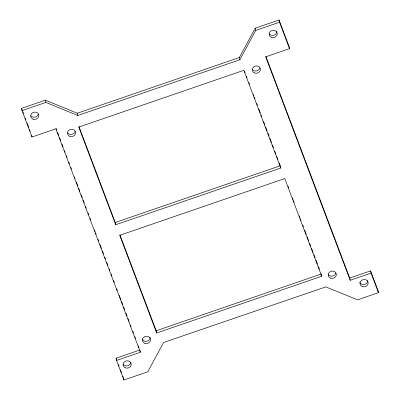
<?xml version="1.0" encoding="UTF-8"?>
<svg xmlns="http://www.w3.org/2000/svg" width="400" height="400" viewBox="0 0 400 400"><rect width="100%" height="100%" fill="white"/><g stroke="black" fill="none" stroke-linecap="round" stroke-linejoin="round"><path stroke-width="0.6" d="M370.59 270.885L377.98 290.42L378.46 292.655L357.595 299.83L325.76 286.91L163.63 342.48L147.775 371.8L123.925 380L116.535 360.465L140.385 352.265L55.85 128.805L32.005 137.005L22.02 110.605L45.865 102.405L77.76 115.48L239.83 59.755L239.35 57.52L255.205 28.2L279.055 20L289.04 46.4L289.52 48.635L265.675 56.835L350.205 280.295L371.07 273.12L370.59 270.885L349.725 278.06L350.205 280.295M239.83 59.755L255.685 30.435L255.205 28.2M22.02 110.605L21.54 108.37L45.385 100.17L77.28 113.245L239.35 57.52M255.685 30.435L279.535 22.235L279.055 20M280.42 166.325L280.78 168.005L115.73 224.755L115.25 222.52L280.3 165.77L279.2 162.86M156.675 332.995L156.195 330.76L321.245 274.01L321.725 276.245L156.675 332.995L119.725 235.315L284.775 178.565L321.725 276.245M116.535 360.465L116.055 358.225L139.905 350.03M279.535 22.235L289.52 48.635M371.07 273.12L378.46 292.655M265.855 56.35L349.725 278.06M244.445 70.99L245.105 72.735M246.425 76.22L247.085 77.965M248.845 82.62L249.505 84.365M253.245 94.245L253.905 95.99M254.345 97.155L255.005 98.9M256.765 103.55L257.425 105.295M258.74 108.785L260.28 112.855M261.16 115.18L261.82 116.925M263.58 121.575L264.68 124.485M265.56 126.81L267.1 130.88M267.98 133.205L269.08 136.115M269.96 138.44L271.5 142.51M272.38 144.835L273.48 147.74M274.8 151.23L275.9 154.14M276.78 156.465L277.88 159.37M288.035 186.215L288.69 187.955M292.43 197.84L293.09 199.585M293.53 200.75L294.19 202.495M299.25 215.865L299.91 217.61M300.35 218.775L301.01 220.515M302.77 225.17L303.43 226.915M304.75 230.4L306.29 234.47M307.17 236.795L308.705 240.865M309.585 243.195L310.685 246.1M311.565 248.425L313.105 252.495M313.985 254.82L315.085 257.73M315.965 260.055L317.505 264.125M318.385 266.45L319.485 269.355M280.78 168.005L243.825 70.315L78.775 127.07L115.73 224.755M78.955 126.575L115.25 222.52M119.905 234.825L156.195 330.76M56.035 128.32L56.695 130.07M57.58 132.405L58.685 135.32M59.565 137.655L60.67 140.575M61.995 144.075L63.1 146.99M64.42 150.49L65.085 152.24M66.41 155.745L67.07 157.495M68.835 162.16L69.5 163.91M70.825 167.41L71.485 169.16M74.355 176.745L75.015 178.495M76.34 182L77.885 186.08M78.77 188.415L79.87 191.335M81.195 194.835L82.3 197.75M83.18 200.085L84.285 203M85.61 206.5L86.27 208.25M88.04 212.92L88.7 214.67M90.025 218.17L90.685 219.92M94.44 229.84L95.1 231.59M95.54 232.755L96.205 234.505M97.97 239.175L98.63 240.925M99.955 244.425L101.5 248.51M102.385 250.845L103.485 253.76M104.81 257.26L105.475 259.01M106.8 262.51L107.9 265.43M109.225 268.93L109.89 270.68M111.21 274.18L111.875 275.93M113.64 280.6L114.3 282.35M116.73 288.765L117.39 290.515M119.155 295.185L120.7 299.27M121.585 301.6L122.69 304.52M123.57 306.855L124.675 309.77M126 313.27L127.105 316.19M127.985 318.52L129.09 321.44M130.415 324.94L131.075 326.69M132.84 331.36L133.505 333.11M134.83 336.61L135.49 338.36M138.36 345.945L139.02 347.695M21.54 108.37L22.19 110.09M22.84 111.81L23.495 113.535M25.23 118.125L25.88 119.85M27.185 123.29L28.705 127.31M29.57 129.605L30.225 131.325M116.055 358.225L116.49 359.375M118.45 364.55L119.1 366.27M120.405 369.72L121.49 372.595M122.795 376.04L123.45 377.765M140.025 350.585L140.385 352.265M77.225 113.09L77.76 115.48M123.565 378.325L123.925 380M45.385 100.17L45.865 102.405M31.645 135.33L32.005 137.005M130.67 362.79A4.105 3.66 -12.1 0 1 127.445 365.805A4.105 3.66 -12.1 0 1 123.26 364.4M38.28 114.1A4.105 3.66 -12.1 0 1 35.055 117.115A4.105 3.66 -12.1 0 1 30.865 115.715M150.09 337.275A4.105 3.66 -12.1 0 1 146.79 341.25A4.105 3.66 -12.1 0 1 142.135 339.005M75.095 131.275A4.105 3.66 -12.1 0 1 71.87 134.29A4.105 3.66 -12.1 0 1 67.68 132.89M259.875 67.915A4.105 3.66 -12.1 0 1 256.65 70.93A4.105 3.66 -12.1 0 1 252.465 69.53M335.79 273.045A4.105 3.66 -12.1 0 1 332.565 276.06A4.105 3.66 -12.1 0 1 328.375 274.655M276.79 31.33A4.105 3.66 -12.1 0 1 274.01 35.16A4.105 3.66 -12.1 0 1 269.305 33.905M367.69 280.53A4.105 3.66 -12.1 0 1 364.395 284.505A4.105 3.66 -12.1 0 1 359.735 282.26M125.32 367.83A4.105 3.66 -12.1 0 0 131.225 364.065A4.105 3.66 -12.1 0 0 124.885 361.49A4.105 3.66 -12.1 0 0 125.32 367.83M32.93 119.14A4.105 3.66 -12.1 0 0 38.83 115.375A4.105 3.66 -12.1 0 0 32.495 112.8A4.105 3.66 -12.1 0 0 32.93 119.14M144.665 343.28A4.105 3.66 -12.1 0 0 150.57 339.51A4.105 3.66 -12.1 0 0 144.23 336.94A4.105 3.66 -12.1 0 0 144.665 343.28M69.745 136.32A4.105 3.66 -12.1 0 0 75.645 132.55A4.105 3.66 -12.1 0 0 69.31 129.98A4.105 3.66 -12.1 0 0 69.745 136.32M254.53 72.96A4.105 3.66 -12.1 0 0 260.43 69.19A4.105 3.66 -12.1 0 0 254.095 66.62A4.105 3.66 -12.1 0 0 254.53 72.96M330.44 278.085A4.105 3.66 -12.1 0 0 336.34 274.315A4.105 3.66 -12.1 0 0 330.005 271.745A4.105 3.66 -12.1 0 0 330.44 278.085M271.37 37.335A4.105 3.66 -12.1 0 0 277.27 33.565A4.105 3.66 -12.1 0 0 270.935 30.995A4.105 3.66 -12.1 0 0 271.37 37.335M362.27 286.535A4.105 3.66 -12.1 0 0 368.17 282.765A4.105 3.66 -12.1 0 0 361.835 280.195A4.105 3.66 -12.1 0 0 362.27 286.535"/></g></svg>
